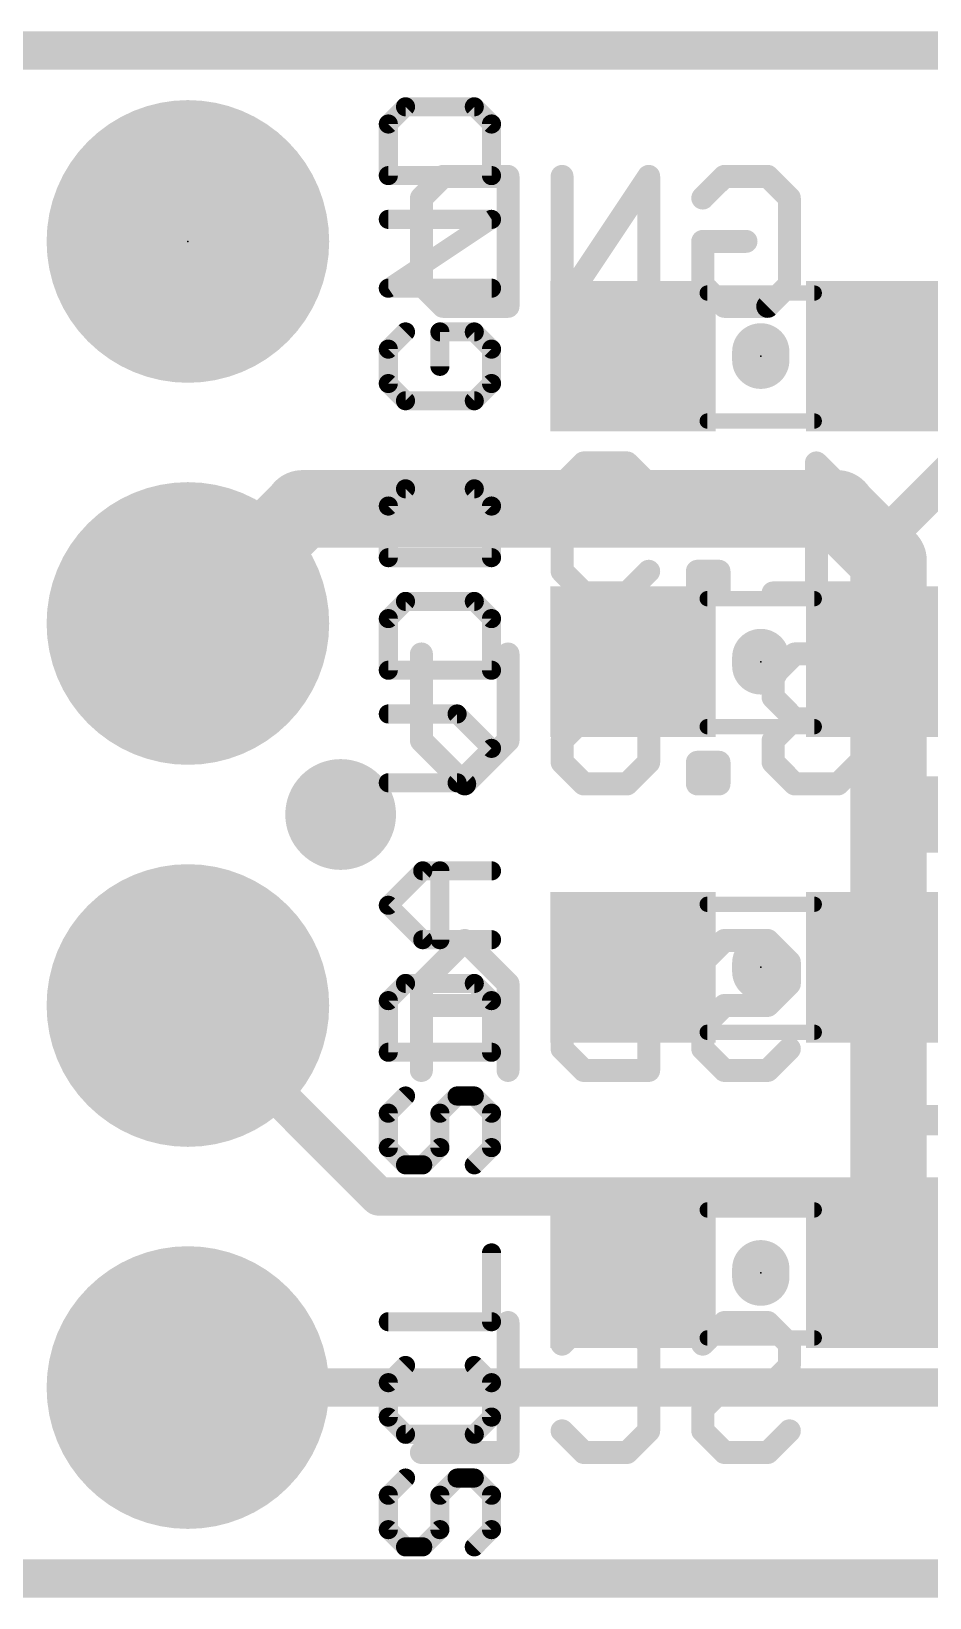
# Model space of a CAD drawing. Extents: x -30 to 77, y -18 to 22.
# Drawn here: x 0.23 to 6.2, y -0.13 to 10.29 of the extents above; entities that cross this region are included whole.
import ezdxf

# ---------------------------------------------------------------- set-up
doc = ezdxf.new("R2010")
doc.units = 0
for name, color, linetype in [('1', 12, 'CONTINUOUS'), ('16', 132, 'CONTINUOUS'), ('17', 110, 'CONTINUOUS'), ('18', 110, 'CONTINUOUS'), ('20', 53, 'CONTINUOUS'), ('21', 41, 'CONTINUOUS'), ('22', 40, 'CONTINUOUS'), ('23', 53, 'CONTINUOUS'), ('51', 53, 'CONTINUOUS')]:
    doc.layers.add(name, color=color, linetype=linetype)

# ---------------------------------------------------------------- blocks, each defined once
blk = doc.blocks.new('RECT')
blk.add_solid([(-0.5, -0.5), (0.5, -0.5), (-0.5, 0.5), (0.5, 0.5)])
blk = doc.blocks.new('ROUNDP')
at = {"const_width": 0.5}
blk.add_lwpolyline([(0, -0.25, 1), (0, 0.25, 1), (0, -0.25)], format="xyb", dxfattribs=at)
blk = doc.blocks.new('ROUNDV')
at = {"const_width": 0.5}
blk.add_lwpolyline([(0, -0.25, 1), (0, 0.25, 1), (0, -0.25)], format="xyb", dxfattribs=at)

msp = doc.modelspace()

# ---------------------------------------------------------------- linework, layer by layer
at = {"layer": '1'}
for points, const_width in [([(22.86, 10.16), (0, 10.16)], 0.254), ([(6.6258, 8.128), (5.93, 8.128)], 0.2032), ([(1.27, 6.35), (2.032, 7.112)], 0.508), ([(2.032, 7.112), (5.588, 7.112)], 0.5156), ([(5.588, 7.112), (5.93, 6.77)], 0.508), ([(5.93, 6.77), (5.93, 6.096)], 0.508), ([(5.93, 6.096), (5.93, 5.08)], 0.508), ([(5.93, 4.064), (5.93, 5.08)], 0.508), ([(5.93, 5.08), (6.731, 5.08)], 0.508), ([(5.93, 3.048), (5.93, 4.064)], 0.508), ([(5.93, 2.032), (5.93, 3.048)], 0.508), ([(7.347, 3.048), (5.93, 3.048)], 0.2032), ([(0, 0), (22.86, 0)], 0.254)]:
    msp.add_lwpolyline(points, dxfattribs=dict(at, const_width=const_width))
for points, const_width in [([(5.93, 8.1788, 1), (5.93, 8.0772)], 0.1016), ([(2.032, 7.2409, 1), (2.032, 6.9831)], 0.2578), ([(2.1218, 7.0222, 1), (1.9422, 7.2018)], 0.254), ([(5.6778, 7.2018, 1), (5.4982, 7.0222)], 0.254), ([(5.588, 6.9831, 1), (5.588, 7.2409)], 0.2578), ([(6.057, 6.77, 1), (5.803, 6.77)], 0.254), ([(5.8402, 6.6802, 1), (6.0198, 6.8598)], 0.254), ([(1.1802, 6.4398, 1), (1.3598, 6.2602)], 0.254), ([(6.057, 6.096, 1), (5.803, 6.096)], 0.254), ([(5.803, 6.096, 1), (6.057, 6.096)], 0.254), ([(6.057, 5.08, 1), (5.803, 5.08)], 0.254), ([(5.93, 5.207, 1), (5.93, 4.953)], 0.254), ([(5.803, 5.08, 1), (6.057, 5.08)], 0.254), ([(6.057, 4.064, 1), (5.803, 4.064)], 0.254), ([(5.803, 4.064, 1), (6.057, 4.064)], 0.254), ([(6.057, 3.048, 1), (5.803, 3.048)], 0.254), ([(5.803, 3.048, 1), (6.057, 3.048)], 0.254), ([(5.93, 3.0988, 1), (5.93, 2.9972)], 0.1016), ([(5.803, 2.032, 1), (6.057, 2.032)], 0.254)]:
    msp.add_lwpolyline(points, format="xyb", dxfattribs=dict(at, const_width=const_width))
at = {"layer": '16', "const_width": 0.254}
for points in [[(22.86, 10.16), (0, 10.16)], [(5.969, 6.985), (7.366, 8.382)], [(5.969, 4.191), (5.969, 6.985)], [(5.969, 4.191), (6.35, 3.81)], [(1.27, 3.81), (2.54, 2.54)], [(2.54, 2.54), (7.62, 2.54)], [(1.27, 1.27), (6.604, 1.27)], [(0, 0), (22.86, 0)]]:
    msp.add_lwpolyline(points, dxfattribs=at)
at = {"layer": '16', "const_width": 0.127}
for points in [[(6.0325, 6.985, 1), (5.9055, 6.985)], [(5.9241, 7.0299, 1), (6.0139, 6.9401)], [(6.0139, 4.2359, 1), (5.9241, 4.1461)], [(5.9055, 4.191, 1), (6.0325, 4.191)], [(1.3149, 3.8549, 1), (1.2251, 3.7651)], [(2.54, 2.6035, 1), (2.54, 2.4765)], [(2.4951, 2.4951, 1), (2.5849, 2.5849)], [(1.27, 1.3335, 1), (1.27, 1.2065)]]:
    msp.add_lwpolyline(points, format="xyb", dxfattribs=at)
at = {"layer": '20', "const_width": 0.2032}
for points in [[(22.86, 10.16), (0, 10.16)], [(0, 0), (22.86, 0)]]:
    msp.add_lwpolyline(points, dxfattribs=at)
at = {"layer": '21'}
for points, const_width in [([(2.7173, 9.7853), (2.6029, 9.6709)], 0.127), ([(3.1749, 9.7853), (2.7173, 9.7853)], 0.127), ([(3.2893, 9.6709), (3.1749, 9.7853)], 0.127), ([(2.6029, 9.6709), (2.6029, 9.3277)], 0.127), ([(3.2893, 9.3277), (3.2893, 9.6709)], 0.127), ([(2.6029, 9.3277), (3.2893, 9.3277)], 0.127), ([(2.6029, 8.5793), (3.2893, 9.0369)], 0.127), ([(3.2893, 9.0369), (2.6029, 9.0369)], 0.127), ([(3.2893, 8.5793), (2.6029, 8.5793)], 0.127), ([(2.7173, 8.2885), (2.6029, 8.1741)], 0.127), ([(3.1749, 8.2885), (2.9461, 8.2885)], 0.127), ([(2.9461, 8.2885), (2.9461, 8.0597)], 0.127), ([(3.2893, 8.1741), (3.1749, 8.2885)], 0.127), ([(5.08, 8.1001), (5.08, 8.1559)], 0.381), ([(2.6029, 8.1741), (2.6029, 7.9453)], 0.127), ([(3.2893, 7.9453), (3.2893, 8.1741)], 0.127), ([(2.6029, 7.9453), (2.7173, 7.8309)], 0.127), ([(3.1749, 7.8309), (3.2893, 7.9453)], 0.127), ([(2.7173, 7.8309), (3.1749, 7.8309)], 0.127), ([(2.7173, 7.2453), (2.6029, 7.1309)], 0.127), ([(3.1749, 7.2453), (2.7173, 7.2453)], 0.127), ([(3.2893, 7.1309), (3.1749, 7.2453)], 0.127), ([(2.6029, 7.1309), (2.6029, 6.7877)], 0.127), ([(3.2893, 6.7877), (3.2893, 7.1309)], 0.127), ([(2.6029, 6.7877), (3.2893, 6.7877)], 0.127), ([(2.7173, 6.4969), (2.6029, 6.3825)], 0.127), ([(3.1749, 6.4969), (2.7173, 6.4969)], 0.127), ([(3.2893, 6.3825), (3.1749, 6.4969)], 0.127), ([(2.6029, 6.3825), (2.6029, 6.0393)], 0.127), ([(3.2893, 6.0393), (3.2893, 6.3825)], 0.127), ([(5.08, 6.0681), (5.08, 6.1239)], 0.381), ([(2.6029, 6.0393), (3.2893, 6.0393)], 0.127), ([(3.0605, 5.7485), (2.6029, 5.7485)], 0.127), ([(3.2893, 5.5197), (3.0605, 5.7485)], 0.127), ([(3.0605, 5.2909), (3.2893, 5.5197)], 0.127), ([(2.6029, 5.2909), (3.0605, 5.2909)], 0.127), ([(2.6029, 4.4765), (2.8317, 4.7053)], 0.127), ([(2.8317, 4.7053), (3.2893, 4.7053)], 0.127), ([(2.9461, 4.2477), (2.9461, 4.7053)], 0.127), ([(2.8317, 4.2477), (2.6029, 4.4765)], 0.127), ([(3.2893, 4.2477), (2.8317, 4.2477)], 0.127), ([(5.08, 4.0361), (5.08, 4.0919)], 0.381), ([(2.7173, 3.9569), (2.6029, 3.8425)], 0.127), ([(3.1749, 3.9569), (2.7173, 3.9569)], 0.127), ([(3.2893, 3.8425), (3.1749, 3.9569)], 0.127), ([(2.6029, 3.8425), (2.6029, 3.4993)], 0.127), ([(3.2893, 3.4993), (3.2893, 3.8425)], 0.127), ([(2.6029, 3.4993), (3.2893, 3.4993)], 0.127), ([(2.7173, 3.2085), (2.6029, 3.0941)], 0.127), ([(2.9461, 3.0941), (3.0605, 3.2085)], 0.127), ([(3.0605, 3.2085), (3.1749, 3.2085)], 0.127), ([(3.1749, 3.2085), (3.2893, 3.0941)], 0.127), ([(2.6029, 3.0941), (2.6029, 2.8653)], 0.127), ([(2.9461, 2.8653), (2.9461, 3.0941)], 0.127), ([(3.2893, 3.0941), (3.2893, 2.8653)], 0.127), ([(2.6029, 2.8653), (2.7173, 2.7509)], 0.127), ([(2.8317, 2.7509), (2.9461, 2.8653)], 0.127), ([(3.2893, 2.8653), (3.1749, 2.7509)], 0.127), ([(2.7173, 2.7509), (2.8317, 2.7509)], 0.127), ([(3.2893, 1.7077), (3.2893, 2.1653)], 0.127), ([(5.08, 2.0041), (5.08, 2.0599)], 0.381), ([(2.6029, 1.7077), (3.2893, 1.7077)], 0.127), ([(2.7173, 1.4169), (2.6029, 1.3025)], 0.127), ([(3.2893, 1.3025), (3.1749, 1.4169)], 0.127), ([(2.6029, 1.3025), (2.6029, 1.0737)], 0.127), ([(3.2893, 1.0737), (3.2893, 1.3025)], 0.127), ([(2.6029, 1.0737), (2.7173, 0.9593)], 0.127), ([(3.1749, 0.9593), (3.2893, 1.0737)], 0.127), ([(2.7173, 0.9593), (3.1749, 0.9593)], 0.127), ([(2.7173, 0.6685), (2.6029, 0.5541)], 0.127), ([(2.9461, 0.5541), (3.0605, 0.6685)], 0.127), ([(3.0605, 0.6685), (3.1749, 0.6685)], 0.127), ([(3.1749, 0.6685), (3.2893, 0.5541)], 0.127), ([(2.6029, 0.5541), (2.6029, 0.3253)], 0.127), ([(2.9461, 0.3253), (2.9461, 0.5541)], 0.127), ([(3.2893, 0.5541), (3.2893, 0.3253)], 0.127), ([(2.6029, 0.3253), (2.7173, 0.2109)], 0.127), ([(2.8317, 0.2109), (2.9461, 0.3253)], 0.127), ([(3.2893, 0.3253), (3.1749, 0.2109)], 0.127), ([(2.7173, 0.2109), (2.8317, 0.2109)], 0.127)]:
    msp.add_lwpolyline(points, dxfattribs=dict(at, const_width=const_width))
for points, const_width in [([(2.7173, 9.817, 1), (2.7173, 9.7535)], 0.0635), ([(2.7398, 9.7628, 1), (2.6949, 9.8077)], 0.0635), ([(3.1974, 9.8077, 1), (3.1525, 9.7628)], 0.0635), ([(3.1749, 9.7535, 1), (3.1749, 9.817)], 0.0635), ([(2.6347, 9.6709, 1), (2.5712, 9.6709)], 0.0635), ([(2.5805, 9.6933, 1), (2.6254, 9.6484)], 0.0635), ([(3.3211, 9.6709, 1), (3.2576, 9.6709)], 0.0635), ([(3.2668, 9.6484, 1), (3.3118, 9.6933)], 0.0635), ([(2.6029, 9.3595, 1), (2.6029, 9.296)], 0.0635), ([(3.2893, 9.296, 1), (3.2893, 9.3595)], 0.0635), ([(2.5712, 9.3277, 1), (2.6347, 9.3277)], 0.0635), ([(3.2576, 9.3277, 1), (3.3211, 9.3277)], 0.0635), ([(2.6029, 9.0686, 1), (2.6029, 9.0051)], 0.0635), ([(3.3069, 9.0105, 1), (3.2717, 9.0633)], 0.0635), ([(3.2893, 9.0051, 1), (3.2893, 9.0686)], 0.0635), ([(2.6029, 8.611, 1), (2.6029, 8.5475)], 0.0635), ([(2.5853, 8.6057, 1), (2.6205, 8.5529)], 0.0635), ([(3.2893, 8.5475, 1), (3.2893, 8.611)], 0.0635), ([(2.7398, 8.266, 1), (2.6949, 8.3109)], 0.0635), ([(2.9461, 8.3202, 1), (2.9461, 8.2567)], 0.0635), ([(2.9779, 8.2885, 1), (2.9144, 8.2885)], 0.0635), ([(3.1974, 8.3109, 1), (3.1525, 8.266)], 0.0635), ([(3.1749, 8.2567, 1), (3.1749, 8.3202)], 0.0635), ([(5.1753, 8.1559, 1), (4.9848, 8.1559)], 0.1905), ([(2.6347, 8.1741, 1), (2.5712, 8.1741)], 0.0635), ([(2.5805, 8.1965, 1), (2.6254, 8.1516)], 0.0635), ([(3.3211, 8.1741, 1), (3.2576, 8.1741)], 0.0635), ([(3.2668, 8.1516, 1), (3.3118, 8.1965)], 0.0635), ([(4.9848, 8.1001, 1), (5.1753, 8.1001)], 0.1905), ([(2.9144, 8.0597, 1), (2.9779, 8.0597)], 0.0635), ([(2.5712, 7.9453, 1), (2.6347, 7.9453)], 0.0635), ([(2.6254, 7.9677, 1), (2.5805, 7.9228)], 0.0635), ([(3.2576, 7.9453, 1), (3.3211, 7.9453)], 0.0635), ([(3.3118, 7.9228, 1), (3.2668, 7.9677)], 0.0635), ([(2.7173, 7.8626, 1), (2.7173, 7.7991)], 0.0635), ([(2.6949, 7.8084, 1), (2.7398, 7.8533)], 0.0635), ([(3.1525, 7.8533, 1), (3.1974, 7.8084)], 0.0635), ([(3.1749, 7.7991, 1), (3.1749, 7.8626)], 0.0635), ([(2.7173, 7.277, 1), (2.7173, 7.2135)], 0.0635), ([(2.7398, 7.2228, 1), (2.6949, 7.2677)], 0.0635), ([(3.1974, 7.2677, 1), (3.1525, 7.2228)], 0.0635), ([(3.1749, 7.2135, 1), (3.1749, 7.277)], 0.0635), ([(2.6347, 7.1309, 1), (2.5712, 7.1309)], 0.0635), ([(3.3211, 7.1309, 1), (3.2576, 7.1309)], 0.0635), ([(2.5805, 7.1533, 1), (2.6254, 7.1084)], 0.0635), ([(3.2668, 7.1084, 1), (3.3118, 7.1533)], 0.0635), ([(2.6029, 6.8195, 1), (2.6029, 6.756)], 0.0635), ([(2.5712, 6.7877, 1), (2.6347, 6.7877)], 0.0635), ([(3.2576, 6.7877, 1), (3.3211, 6.7877)], 0.0635), ([(3.2893, 6.756, 1), (3.2893, 6.8195)], 0.0635), ([(2.7173, 6.5286, 1), (2.7173, 6.4651)], 0.0635), ([(2.7398, 6.4744, 1), (2.6949, 6.5193)], 0.0635), ([(3.1974, 6.5193, 1), (3.1525, 6.4744)], 0.0635), ([(3.1749, 6.4651, 1), (3.1749, 6.5286)], 0.0635), ([(2.6347, 6.3825, 1), (2.5712, 6.3825)], 0.0635), ([(2.5805, 6.4049, 1), (2.6254, 6.36)], 0.0635), ([(3.3211, 6.3825, 1), (3.2576, 6.3825)], 0.0635), ([(3.2668, 6.36, 1), (3.3118, 6.4049)], 0.0635), ([(5.1753, 6.1239, 1), (4.9848, 6.1239)], 0.1905), ([(4.9848, 6.0681, 1), (5.1753, 6.0681)], 0.1905), ([(2.6029, 6.071, 1), (2.6029, 6.0075)], 0.0635), ([(2.5712, 6.0393, 1), (2.6347, 6.0393)], 0.0635), ([(3.2576, 6.0393, 1), (3.3211, 6.0393)], 0.0635), ([(3.2893, 6.0075, 1), (3.2893, 6.071)], 0.0635), ([(2.6029, 5.7802, 1), (2.6029, 5.7167)], 0.0635), ([(3.083, 5.7709, 1), (3.0381, 5.726)], 0.0635), ([(3.0605, 5.7167, 1), (3.0605, 5.7802)], 0.0635), ([(3.3118, 5.4972, 1), (3.2668, 5.5421)], 0.0635), ([(3.2668, 5.4972, 1), (3.3118, 5.5421)], 0.0635), ([(2.6029, 5.3226, 1), (2.6029, 5.2591)], 0.0635), ([(3.0381, 5.3133, 1), (3.083, 5.2684)], 0.0635), ([(3.0605, 5.2591, 1), (3.0605, 5.3226)], 0.0635), ([(2.8317, 4.737, 1), (2.8317, 4.6736)], 0.0635), ([(2.8542, 4.6828, 1), (2.8093, 4.7278)], 0.0635), ([(2.9779, 4.7053, 1), (2.9144, 4.7053)], 0.0635), ([(3.2893, 4.6736, 1), (3.2893, 4.737)], 0.0635), ([(2.6254, 4.499, 1), (2.5805, 4.4541)], 0.0635), ([(2.5805, 4.499, 1), (2.6254, 4.4541)], 0.0635), ([(2.8317, 4.2795, 1), (2.8317, 4.216)], 0.0635), ([(2.8093, 4.2253, 1), (2.8542, 4.2702)], 0.0635), ([(2.9144, 4.2477, 1), (2.9779, 4.2477)], 0.0635), ([(3.2893, 4.216, 1), (3.2893, 4.2795)], 0.0635), ([(5.1753, 4.0919, 1), (4.9848, 4.0919)], 0.1905), ([(4.9848, 4.0361, 1), (5.1753, 4.0361)], 0.1905), ([(2.7173, 3.9886, 1), (2.7173, 3.9251)], 0.0635), ([(2.7398, 3.9344, 1), (2.6949, 3.9793)], 0.0635), ([(3.1974, 3.9793, 1), (3.1525, 3.9344)], 0.0635), ([(3.1749, 3.9251, 1), (3.1749, 3.9886)], 0.0635), ([(2.6347, 3.8425, 1), (2.5712, 3.8425)], 0.0635), ([(2.5805, 3.8649, 1), (2.6254, 3.82)], 0.0635), ([(3.3211, 3.8425, 1), (3.2576, 3.8425)], 0.0635), ([(3.2668, 3.82, 1), (3.3118, 3.8649)], 0.0635), ([(2.6029, 3.531, 1), (2.6029, 3.4675)], 0.0635), ([(3.2893, 3.4675, 1), (3.2893, 3.531)], 0.0635), ([(2.5712, 3.4993, 1), (2.6347, 3.4993)], 0.0635), ([(3.2576, 3.4993, 1), (3.3211, 3.4993)], 0.0635), ([(2.7398, 3.186, 1), (2.6949, 3.2309)], 0.0635), ([(3.0605, 3.2402, 1), (3.0605, 3.1767)], 0.0635), ([(3.083, 3.186, 1), (3.0381, 3.2309)], 0.0635), ([(3.1974, 3.2309, 1), (3.1525, 3.186)], 0.0635), ([(3.1749, 3.1767, 1), (3.1749, 3.2402)], 0.0635), ([(2.6347, 3.0941, 1), (2.5712, 3.0941)], 0.0635), ([(2.5805, 3.1165, 1), (2.6254, 3.0716)], 0.0635), ([(2.9779, 3.0941, 1), (2.9144, 3.0941)], 0.0635), ([(2.9237, 3.1165, 1), (2.9686, 3.0716)], 0.0635), ([(3.3211, 3.0941, 1), (3.2576, 3.0941)], 0.0635), ([(3.2668, 3.0716, 1), (3.3118, 3.1165)], 0.0635), ([(2.6254, 2.8877, 1), (2.5805, 2.8428)], 0.0635), ([(2.9686, 2.8428, 1), (2.9237, 2.8877)], 0.0635), ([(3.3118, 2.8428, 1), (3.2668, 2.8877)], 0.0635), ([(2.5712, 2.8653, 1), (2.6347, 2.8653)], 0.0635), ([(2.7173, 2.7826, 1), (2.7173, 2.7191)], 0.0635), ([(2.8317, 2.7191, 1), (2.8317, 2.7826)], 0.0635), ([(2.9144, 2.8653, 1), (2.9779, 2.8653)], 0.0635), ([(3.2576, 2.8653, 1), (3.3211, 2.8653)], 0.0635), ([(2.6949, 2.7284, 1), (2.7398, 2.7733)], 0.0635), ([(2.8093, 2.7733, 1), (2.8542, 2.7284)], 0.0635), ([(3.1525, 2.7733, 1), (3.1974, 2.7284)], 0.0635), ([(3.3211, 2.1653, 1), (3.2576, 2.1653)], 0.0635), ([(5.1753, 2.0599, 1), (4.9848, 2.0599)], 0.1905), ([(4.9848, 2.0041, 1), (5.1753, 2.0041)], 0.1905), ([(2.6029, 1.7395, 1), (2.6029, 1.676)], 0.0635), ([(3.2893, 1.676, 1), (3.2893, 1.7395)], 0.0635), ([(3.2576, 1.7077, 1), (3.3211, 1.7077)], 0.0635), ([(2.7398, 1.3944, 1), (2.6949, 1.4393)], 0.0635), ([(3.1974, 1.4393, 1), (3.1525, 1.3944)], 0.0635), ([(2.6347, 1.3025, 1), (2.5712, 1.3025)], 0.0635), ([(2.5805, 1.3249, 1), (2.6254, 1.28)], 0.0635), ([(3.3211, 1.3025, 1), (3.2576, 1.3025)], 0.0635), ([(3.2668, 1.28, 1), (3.3118, 1.3249)], 0.0635), ([(2.5712, 1.0737, 1), (2.6347, 1.0737)], 0.0635), ([(2.6254, 1.0961, 1), (2.5805, 1.0512)], 0.0635), ([(3.2576, 1.0737, 1), (3.3211, 1.0737)], 0.0635), ([(3.3118, 1.0512, 1), (3.2668, 1.0961)], 0.0635), ([(2.7173, 0.991, 1), (2.7173, 0.9275)], 0.0635), ([(2.6949, 0.9368, 1), (2.7398, 0.9817)], 0.0635), ([(3.1525, 0.9817, 1), (3.1974, 0.9368)], 0.0635), ([(3.1749, 0.9275, 1), (3.1749, 0.991)], 0.0635), ([(2.7398, 0.646, 1), (2.6949, 0.6909)], 0.0635), ([(3.0605, 0.7002, 1), (3.0605, 0.6367)], 0.0635), ([(3.083, 0.646, 1), (3.0381, 0.6909)], 0.0635), ([(3.1974, 0.6909, 1), (3.1525, 0.646)], 0.0635), ([(3.1749, 0.6367, 1), (3.1749, 0.7002)], 0.0635), ([(2.6347, 0.5541, 1), (2.5712, 0.5541)], 0.0635), ([(2.5805, 0.5765, 1), (2.6254, 0.5316)], 0.0635), ([(2.9779, 0.5541, 1), (2.9144, 0.5541)], 0.0635), ([(2.9237, 0.5765, 1), (2.9686, 0.5316)], 0.0635), ([(3.3211, 0.5541, 1), (3.2576, 0.5541)], 0.0635), ([(3.2668, 0.5316, 1), (3.3118, 0.5765)], 0.0635), ([(2.5712, 0.3253, 1), (2.6347, 0.3253)], 0.0635), ([(2.6254, 0.3477, 1), (2.5805, 0.3028)], 0.0635), ([(2.9144, 0.3253, 1), (2.9779, 0.3253)], 0.0635), ([(2.9686, 0.3028, 1), (2.9237, 0.3477)], 0.0635), ([(3.2576, 0.3253, 1), (3.3211, 0.3253)], 0.0635), ([(3.3118, 0.3028, 1), (3.2668, 0.3477)], 0.0635), ([(2.7173, 0.2426, 1), (2.7173, 0.1791)], 0.0635), ([(2.6949, 0.1884, 1), (2.7398, 0.2333)], 0.0635), ([(2.8093, 0.2333, 1), (2.8542, 0.1884)], 0.0635), ([(2.8317, 0.1791, 1), (2.8317, 0.2426)], 0.0635), ([(3.1525, 0.2333, 1), (3.1974, 0.1884)], 0.0635)]:
    msp.add_lwpolyline(points, format="xyb", dxfattribs=dict(at, const_width=const_width))
at = {"layer": '22', "const_width": 0.1524}
for points in [[(2.8231, 9.1785), (2.9672, 9.3225)], [(2.9672, 9.3225), (3.3993, 9.3225)], [(3.3993, 9.3225), (3.3993, 8.4582)], [(4.3348, 9.3225), (3.7586, 8.4582)], [(3.7586, 8.4582), (3.7586, 9.3225)], [(4.3348, 8.4582), (4.3348, 9.3225)], [(4.6941, 9.1785), (4.8382, 9.3225)], [(4.8382, 9.3225), (5.1263, 9.3225)], [(5.1263, 9.3225), (5.2704, 9.1785)], [(2.8231, 8.6023), (2.8231, 9.1785)], [(5.2704, 9.1785), (5.2704, 8.6023)], [(4.6941, 8.6023), (4.6941, 8.8904)], [(4.6941, 8.8904), (4.9822, 8.8904)], [(2.9672, 8.4582), (2.8231, 8.6023)], [(4.8382, 8.4582), (4.6941, 8.6023)], [(5.2704, 8.6023), (5.1263, 8.4582)], [(3.3993, 8.4582), (2.9672, 8.4582)], [(5.1263, 8.4582), (4.8382, 8.4582)], [(3.7586, 7.2735), (3.9027, 7.4175)], [(3.9027, 7.4175), (4.1908, 7.4175)], [(4.1908, 7.4175), (4.3348, 7.2735)], [(5.7381, 7.1294), (5.45, 7.4175)], [(5.45, 7.4175), (5.45, 6.5532)], [(3.7586, 6.6973), (3.7586, 7.2735)], [(4.3348, 7.2735), (4.3348, 7.1294)], [(4.3348, 7.1294), (4.1908, 6.9854)], [(3.3993, 6.9854), (2.8231, 6.9854)], [(4.1908, 6.9854), (3.7586, 6.9854)], [(3.9027, 6.5532), (3.7586, 6.6973)], [(4.3348, 6.6973), (4.1908, 6.5532)], [(4.8026, 6.6973), (4.6585, 6.6973)], [(4.6585, 6.6973), (4.6585, 6.5532)], [(4.8026, 6.5532), (4.8026, 6.6973)], [(4.1908, 6.5532), (3.9027, 6.5532)], [(4.6585, 6.5532), (4.8026, 6.5532)], [(5.7381, 6.5532), (5.1619, 6.5532)], [(2.8231, 5.5713), (2.8231, 6.1475)], [(3.3993, 6.1475), (3.3993, 5.5713)], [(3.7586, 6.1475), (4.0467, 6.0035)], [(5.3059, 6.1475), (5.1619, 6.0035)], [(5.5941, 6.1475), (5.3059, 6.1475)], [(5.7381, 6.0035), (5.5941, 6.1475)], [(4.0467, 6.0035), (4.3348, 5.7154)], [(5.1619, 6.0035), (5.1619, 5.8594)], [(5.1619, 5.8594), (5.3059, 5.7154)], [(3.7586, 5.5713), (3.9027, 5.7154)], [(3.9027, 5.7154), (4.3348, 5.7154)], [(4.3348, 5.7154), (4.3348, 5.4273)], [(5.3059, 5.7154), (5.1619, 5.5713)], [(5.3059, 5.7154), (5.45, 5.7154)], [(3.1112, 5.2832), (2.8231, 5.5713)], [(3.3993, 5.5713), (3.1112, 5.2832)], [(3.7586, 5.4273), (3.7586, 5.5713)], [(5.1619, 5.5713), (5.1619, 5.4273)], [(3.9027, 5.2832), (3.7586, 5.4273)], [(4.3348, 5.4273), (4.1908, 5.2832)], [(4.8026, 5.4273), (4.6585, 5.4273)], [(4.6585, 5.4273), (4.6585, 5.2832)], [(4.8026, 5.2832), (4.8026, 5.4273)], [(5.1619, 5.4273), (5.3059, 5.2832)], [(5.5941, 5.2832), (5.7381, 5.4273)], [(4.1908, 5.2832), (3.9027, 5.2832)], [(4.6585, 5.2832), (4.8026, 5.2832)], [(5.3059, 5.2832), (5.5941, 5.2832)], [(3.1112, 4.2425), (2.8231, 3.9544)], [(3.3993, 3.9544), (3.1112, 4.2425)], [(3.7586, 4.0985), (3.9027, 4.2425)], [(3.9027, 4.2425), (4.3348, 4.2425)], [(4.3348, 4.2425), (4.3348, 3.3782)], [(4.6941, 4.0985), (4.8382, 4.2425)], [(4.8382, 4.2425), (5.1263, 4.2425)], [(5.1263, 4.2425), (5.2704, 4.0985)], [(3.7586, 3.5223), (3.7586, 4.0985)], [(5.2704, 4.0985), (5.2704, 3.9544)], [(2.8231, 3.9544), (2.8231, 3.3782)], [(3.3993, 3.3782), (3.3993, 3.9544)], [(5.2704, 3.9544), (5.1263, 3.8104)], [(3.3993, 3.8104), (2.8231, 3.8104)], [(4.8382, 3.8104), (4.6941, 3.6663)], [(5.1263, 3.8104), (4.8382, 3.8104)], [(4.6941, 3.6663), (4.6941, 3.5223)], [(3.9027, 3.3782), (3.7586, 3.5223)], [(4.6941, 3.5223), (4.8382, 3.3782)], [(5.1263, 3.3782), (5.2704, 3.5223)], [(4.3348, 3.3782), (3.9027, 3.3782)], [(4.8382, 3.3782), (5.1263, 3.3782)], [(3.3993, 1.7025), (3.3993, 0.8382)], [(3.7586, 1.5585), (3.9027, 1.7025)], [(3.9027, 1.7025), (4.1908, 1.7025)], [(4.1908, 1.7025), (4.3348, 1.5585)], [(4.6941, 1.5585), (4.8382, 1.7025)], [(4.8382, 1.7025), (5.1263, 1.7025)], [(5.1263, 1.7025), (5.2704, 1.5585)], [(4.3348, 1.5585), (4.3348, 0.9823)], [(5.2704, 1.5585), (5.2704, 1.4144)], [(5.2704, 1.4144), (5.1263, 1.2704)], [(4.8382, 1.2704), (4.6941, 1.1263)], [(5.1263, 1.2704), (4.8382, 1.2704)], [(4.6941, 1.1263), (4.6941, 0.9823)], [(3.9027, 0.8382), (3.7586, 0.9823)], [(4.3348, 0.9823), (4.1908, 0.8382)], [(4.6941, 0.9823), (4.8382, 0.8382)], [(5.1263, 0.8382), (5.2704, 0.9823)], [(3.3993, 0.8382), (2.8231, 0.8382)], [(4.1908, 0.8382), (3.9027, 0.8382)], [(4.8382, 0.8382), (5.1263, 0.8382)]]:
    msp.add_lwpolyline(points, dxfattribs=at)
at = {"layer": '22', "const_width": 0.0762}
for points in [[(2.9672, 9.3606, 1), (2.9672, 9.2844)], [(2.9941, 9.2956, 1), (2.9402, 9.3495)], [(3.4374, 9.3225, 1), (3.3612, 9.3225)], [(3.3993, 9.2844, 1), (3.3993, 9.3606)], [(3.7967, 9.3225, 1), (3.7205, 9.3225)], [(4.3729, 9.3225, 1), (4.2967, 9.3225)], [(4.3665, 9.3014, 1), (4.3031, 9.3437)], [(4.8382, 9.3606, 1), (4.8382, 9.2844)], [(4.8651, 9.2956, 1), (4.8112, 9.3495)], [(5.1532, 9.3495, 1), (5.0994, 9.2956)], [(5.1263, 9.2844, 1), (5.1263, 9.3606)], [(2.8612, 9.1785, 1), (2.785, 9.1785)], [(2.7962, 9.2054, 1), (2.85, 9.1515)], [(4.6672, 9.2054, 1), (4.7211, 9.1515)], [(5.3085, 9.1785, 1), (5.2323, 9.1785)], [(5.2434, 9.1515, 1), (5.2973, 9.2054)], [(4.7322, 8.8904, 1), (4.656, 8.8904)], [(4.6941, 8.9285, 1), (4.6941, 8.8523)], [(4.9822, 8.8523, 1), (4.9822, 8.9285)], [(2.85, 8.6292, 1), (2.7962, 8.5753)], [(4.7211, 8.6292, 1), (4.6672, 8.5753)], [(5.2973, 8.5753, 1), (5.2434, 8.6292)], [(2.785, 8.6023, 1), (2.8612, 8.6023)], [(4.656, 8.6023, 1), (4.7322, 8.6023)], [(5.2323, 8.6023, 1), (5.3085, 8.6023)], [(2.9672, 8.4963, 1), (2.9672, 8.4201)], [(2.9402, 8.4313, 1), (2.9941, 8.4851)], [(3.3612, 8.4582, 1), (3.4374, 8.4582)], [(3.3993, 8.4201, 1), (3.3993, 8.4963)], [(3.7269, 8.4793, 1), (3.7903, 8.4371)], [(3.7205, 8.4582, 1), (3.7967, 8.4582)], [(4.2967, 8.4582, 1), (4.3729, 8.4582)], [(4.8382, 8.4963, 1), (4.8382, 8.4201)], [(4.8112, 8.4313, 1), (4.8651, 8.4851)], [(5.0994, 8.4851, 1), (5.1532, 8.4313)], [(5.1263, 8.4201, 1), (5.1263, 8.4963)], [(3.9027, 7.4556, 1), (3.9027, 7.3794)], [(3.9296, 7.3906, 1), (3.8757, 7.4445)], [(4.2177, 7.4445, 1), (4.1638, 7.3906)], [(4.1908, 7.3794, 1), (4.1908, 7.4556)], [(5.4769, 7.4445, 1), (5.4231, 7.3906)], [(5.4881, 7.4175, 1), (5.4119, 7.4175)], [(3.7967, 7.2735, 1), (3.7205, 7.2735)], [(3.7317, 7.3004, 1), (3.7856, 7.2465)], [(4.3729, 7.2735, 1), (4.2967, 7.2735)], [(4.3079, 7.2465, 1), (4.3618, 7.3004)], [(4.3618, 7.1025, 1), (4.3079, 7.1564)], [(5.7112, 7.1025, 1), (5.7651, 7.1564)], [(4.2967, 7.1294, 1), (4.3729, 7.1294)], [(2.8231, 7.0235, 1), (2.8231, 6.9473)], [(3.3993, 6.9473, 1), (3.3993, 7.0235)], [(3.7586, 7.0235, 1), (3.7586, 6.9473)], [(4.1638, 7.0123, 1), (4.2177, 6.9584)], [(4.1908, 6.9473, 1), (4.1908, 7.0235)], [(3.7856, 6.7242, 1), (3.7317, 6.6703)], [(4.3618, 6.6703, 1), (4.3079, 6.7242)], [(4.6585, 6.7354, 1), (4.6585, 6.6592)], [(4.6966, 6.6973, 1), (4.6204, 6.6973)], [(4.8407, 6.6973, 1), (4.7645, 6.6973)], [(4.8026, 6.6592, 1), (4.8026, 6.7354)], [(3.7205, 6.6973, 1), (3.7967, 6.6973)], [(3.9027, 6.5913, 1), (3.9027, 6.5151)], [(3.8757, 6.5263, 1), (3.9296, 6.5801)], [(4.1638, 6.5801, 1), (4.2177, 6.5263)], [(4.1908, 6.5151, 1), (4.1908, 6.5913)], [(4.6585, 6.5913, 1), (4.6585, 6.5151)], [(4.6204, 6.5532, 1), (4.6966, 6.5532)], [(4.7645, 6.5532, 1), (4.8407, 6.5532)], [(4.8026, 6.5151, 1), (4.8026, 6.5913)], [(5.1619, 6.5913, 1), (5.1619, 6.5151)], [(5.4119, 6.5532, 1), (5.4881, 6.5532)], [(5.7381, 6.5151, 1), (5.7381, 6.5913)], [(2.8612, 6.1475, 1), (2.785, 6.1475)], [(3.4374, 6.1475, 1), (3.3612, 6.1475)], [(3.7757, 6.1816, 1), (3.7416, 6.1135)], [(5.3059, 6.1856, 1), (5.3059, 6.1094)], [(5.3329, 6.1206, 1), (5.279, 6.1745)], [(5.621, 6.1745, 1), (5.5671, 6.1206)], [(5.5941, 6.1094, 1), (5.5941, 6.1856)], [(4.0737, 6.0304, 1), (4.0198, 5.9765)], [(4.0297, 5.9694, 1), (4.0638, 6.0376)], [(5.1349, 6.0304, 1), (5.1888, 5.9765)], [(5.2, 6.0035, 1), (5.1238, 6.0035)], [(5.7112, 5.9765, 1), (5.7651, 6.0304)], [(5.1888, 5.8864, 1), (5.1349, 5.8325)], [(5.1238, 5.8594, 1), (5.2, 5.8594)], [(3.9027, 5.7535, 1), (3.9027, 5.6773)], [(3.9296, 5.6884, 1), (3.8757, 5.7423)], [(4.3729, 5.7154, 1), (4.2967, 5.7154)], [(4.3079, 5.6884, 1), (4.3618, 5.7423)], [(4.3348, 5.6773, 1), (4.3348, 5.7535)], [(5.3059, 5.7535, 1), (5.3059, 5.6773)], [(5.3329, 5.6884, 1), (5.279, 5.7423)], [(5.279, 5.6884, 1), (5.3329, 5.7423)], [(5.45, 5.6773, 1), (5.45, 5.7535)], [(2.85, 5.5983, 1), (2.7962, 5.5444)], [(3.4263, 5.5444, 1), (3.3724, 5.5983)], [(3.7967, 5.5713, 1), (3.7205, 5.5713)], [(3.7317, 5.5983, 1), (3.7856, 5.5444)], [(5.1349, 5.5983, 1), (5.1888, 5.5444)], [(5.2, 5.5713, 1), (5.1238, 5.5713)], [(2.785, 5.5713, 1), (2.8612, 5.5713)], [(3.3612, 5.5713, 1), (3.4374, 5.5713)], [(3.7856, 5.4542, 1), (3.7317, 5.4003)], [(3.7205, 5.4273, 1), (3.7967, 5.4273)], [(4.2967, 5.4273, 1), (4.3729, 5.4273)], [(4.3618, 5.4003, 1), (4.3079, 5.4542)], [(4.6585, 5.4654, 1), (4.6585, 5.3892)], [(4.6966, 5.4273, 1), (4.6204, 5.4273)], [(4.8407, 5.4273, 1), (4.7645, 5.4273)], [(4.8026, 5.3892, 1), (4.8026, 5.4654)], [(5.1888, 5.4542, 1), (5.1349, 5.4003)], [(5.1238, 5.4273, 1), (5.2, 5.4273)], [(5.7651, 5.4003, 1), (5.7112, 5.4542)], [(3.0843, 5.3101, 1), (3.1381, 5.2563)], [(3.0843, 5.2563, 1), (3.1381, 5.3101)], [(3.9027, 5.3213, 1), (3.9027, 5.2451)], [(3.8757, 5.2563, 1), (3.9296, 5.3101)], [(4.1638, 5.3101, 1), (4.2177, 5.2563)], [(4.1908, 5.2451, 1), (4.1908, 5.3213)], [(4.6585, 5.3213, 1), (4.6585, 5.2451)], [(4.6204, 5.2832, 1), (4.6966, 5.2832)], [(4.7645, 5.2832, 1), (4.8407, 5.2832)], [(4.8026, 5.2451, 1), (4.8026, 5.3213)], [(5.3059, 5.3213, 1), (5.3059, 5.2451)], [(5.279, 5.2563, 1), (5.3329, 5.3101)], [(5.5671, 5.3101, 1), (5.621, 5.2563)], [(5.5941, 5.2451, 1), (5.5941, 5.3213)], [(3.1381, 4.2695, 1), (3.0843, 4.2156)], [(3.1381, 4.2156, 1), (3.0843, 4.2695)], [(3.9027, 4.2806, 1), (3.9027, 4.2044)], [(3.9296, 4.2156, 1), (3.8757, 4.2695)], [(4.3729, 4.2425, 1), (4.2967, 4.2425)], [(4.3348, 4.2044, 1), (4.3348, 4.2806)], [(4.8382, 4.2806, 1), (4.8382, 4.2044)], [(4.8651, 4.2156, 1), (4.8112, 4.2695)], [(5.1532, 4.2695, 1), (5.0994, 4.2156)], [(5.1263, 4.2044, 1), (5.1263, 4.2806)], [(3.7967, 4.0985, 1), (3.7205, 4.0985)], [(5.3085, 4.0985, 1), (5.2323, 4.0985)], [(3.7317, 4.1254, 1), (3.7856, 4.0715)], [(4.6672, 4.1254, 1), (4.7211, 4.0715)], [(5.2434, 4.0715, 1), (5.2973, 4.1254)], [(2.8612, 3.9544, 1), (2.785, 3.9544)], [(2.7962, 3.9814, 1), (2.85, 3.9275)], [(3.4374, 3.9544, 1), (3.3612, 3.9544)], [(3.3724, 3.9275, 1), (3.4263, 3.9814)], [(5.2323, 3.9544, 1), (5.3085, 3.9544)], [(5.2973, 3.9275, 1), (5.2434, 3.9814)], [(2.8231, 3.8485, 1), (2.8231, 3.7723)], [(3.3993, 3.7723, 1), (3.3993, 3.8485)], [(4.8382, 3.8485, 1), (4.8382, 3.7723)], [(4.8651, 3.7834, 1), (4.8112, 3.8373)], [(5.0994, 3.8373, 1), (5.1532, 3.7834)], [(5.1263, 3.7723, 1), (5.1263, 3.8485)], [(4.7322, 3.6663, 1), (4.656, 3.6663)], [(4.6672, 3.6933, 1), (4.7211, 3.6394)], [(3.7856, 3.5492, 1), (3.7317, 3.4953)], [(3.7205, 3.5223, 1), (3.7967, 3.5223)], [(4.7211, 3.5492, 1), (4.6672, 3.4953)], [(4.656, 3.5223, 1), (4.7322, 3.5223)], [(5.2973, 3.4953, 1), (5.2434, 3.5492)], [(3.9027, 3.4163, 1), (3.9027, 3.3401)], [(3.8757, 3.3513, 1), (3.9296, 3.4051)], [(4.3348, 3.3401, 1), (4.3348, 3.4163)], [(4.8382, 3.4163, 1), (4.8382, 3.3401)], [(4.8112, 3.3513, 1), (4.8651, 3.4051)], [(5.0994, 3.4051, 1), (5.1532, 3.3513)], [(5.1263, 3.3401, 1), (5.1263, 3.4163)], [(2.785, 3.3782, 1), (2.8612, 3.3782)], [(3.3612, 3.3782, 1), (3.4374, 3.3782)], [(4.2967, 3.3782, 1), (4.3729, 3.3782)], [(3.4374, 1.7025, 1), (3.3612, 1.7025)], [(3.9027, 1.7406, 1), (3.9027, 1.6644)], [(3.9296, 1.6756, 1), (3.8757, 1.7295)], [(4.2177, 1.7295, 1), (4.1638, 1.6756)], [(4.1908, 1.6644, 1), (4.1908, 1.7406)], [(4.8382, 1.7406, 1), (4.8382, 1.6644)], [(4.8651, 1.6756, 1), (4.8112, 1.7295)], [(5.1532, 1.7295, 1), (5.0994, 1.6756)], [(5.1263, 1.6644, 1), (5.1263, 1.7406)], [(3.7317, 1.5854, 1), (3.7856, 1.5315)], [(4.3729, 1.5585, 1), (4.2967, 1.5585)], [(4.3079, 1.5315, 1), (4.3618, 1.5854)], [(4.6672, 1.5854, 1), (4.7211, 1.5315)], [(5.3085, 1.5585, 1), (5.2323, 1.5585)], [(5.2434, 1.5315, 1), (5.2973, 1.5854)], [(5.2973, 1.3875, 1), (5.2434, 1.4414)], [(5.2323, 1.4144, 1), (5.3085, 1.4144)], [(4.8382, 1.3085, 1), (4.8382, 1.2323)], [(4.8651, 1.2434, 1), (4.8112, 1.2973)], [(5.0994, 1.2973, 1), (5.1532, 1.2434)], [(5.1263, 1.2323, 1), (5.1263, 1.3085)], [(4.7322, 1.1263, 1), (4.656, 1.1263)], [(4.6672, 1.1533, 1), (4.7211, 1.0994)], [(3.7856, 1.0092, 1), (3.7317, 0.9553)], [(4.3618, 0.9553, 1), (4.3079, 1.0092)], [(4.7211, 1.0092, 1), (4.6672, 0.9553)], [(5.2973, 0.9553, 1), (5.2434, 1.0092)], [(4.2967, 0.9823, 1), (4.3729, 0.9823)], [(4.656, 0.9823, 1), (4.7322, 0.9823)], [(2.8231, 0.8763, 1), (2.8231, 0.8001)], [(3.3612, 0.8382, 1), (3.4374, 0.8382)], [(3.3993, 0.8001, 1), (3.3993, 0.8763)], [(3.9027, 0.8763, 1), (3.9027, 0.8001)], [(3.8757, 0.8113, 1), (3.9296, 0.8651)], [(4.1638, 0.8651, 1), (4.2177, 0.8113)], [(4.1908, 0.8001, 1), (4.1908, 0.8763)], [(4.8382, 0.8763, 1), (4.8382, 0.8001)], [(4.8112, 0.8113, 1), (4.8651, 0.8651)], [(5.0994, 0.8651, 1), (5.1532, 0.8113)], [(5.1263, 0.8001, 1), (5.1263, 0.8763)]]:
    msp.add_lwpolyline(points, format="xyb", dxfattribs=at)
at = {"layer": '23'}
for p in [(1.27, 8.89), (5.08, 8.128), (5.08, 6.096), (5.08, 4.064), (5.08, 2.032)]:
    msp.add_point(p, dxfattribs=at)
at = {"layer": '51', "const_width": 0.1016}
for points in [[(5.436, 8.547), (4.724, 8.547)], [(5.436, 7.696), (4.724, 7.696)], [(5.436, 6.515), (4.724, 6.515)], [(5.436, 5.664), (4.724, 5.664)], [(5.436, 4.483), (4.724, 4.483)], [(5.436, 3.632), (4.724, 3.632)], [(5.436, 2.451), (4.724, 2.451)], [(5.436, 1.6), (4.724, 1.6)]]:
    msp.add_lwpolyline(points, dxfattribs=at)
at = {"layer": '51', "const_width": 0.0508}
for points in [[(4.724, 8.5724, 1), (4.724, 8.5216)], [(5.436, 8.5216, 1), (5.436, 8.5724)], [(4.724, 7.7214, 1), (4.724, 7.6706)], [(5.436, 7.6706, 1), (5.436, 7.7214)], [(4.724, 6.5404, 1), (4.724, 6.4896)], [(5.436, 6.4896, 1), (5.436, 6.5404)], [(4.724, 5.6894, 1), (4.724, 5.6386)], [(5.436, 5.6386, 1), (5.436, 5.6894)], [(4.724, 4.5084, 1), (4.724, 4.4576)], [(5.436, 4.4576, 1), (5.436, 4.5084)], [(4.724, 3.6574, 1), (4.724, 3.6066)], [(5.436, 3.6066, 1), (5.436, 3.6574)], [(4.724, 2.4764, 1), (4.724, 2.4256)], [(5.436, 2.4256, 1), (5.436, 2.4764)], [(4.724, 1.6254, 1), (4.724, 1.5746)], [(5.436, 1.5746, 1), (5.436, 1.6254)]]:
    msp.add_lwpolyline(points, format="xyb", dxfattribs=at)

# ---------------------------------------------------------------- block references
at = {"layer": '1', "xscale": 1.1, "rotation": 180}
for p in [(4.23, 8.128), (5.93, 8.128), (4.23, 6.096), (5.93, 6.096), (4.23, 4.064), (5.93, 4.064), (4.23, 2.032), (5.93, 2.032)]:
    msp.add_blockref('RECT', p, dxfattribs=at)
at = {"layer": '17', "xscale": 1.8796, "yscale": 1.8796}
for p in [(1.27, 8.89), (1.27, 8.89), (1.27, 6.35), (1.27, 6.35), (1.27, 3.81), (1.27, 3.81), (1.27, 1.27), (1.27, 1.27)]:
    msp.add_blockref('ROUNDP', p, dxfattribs=at)
at = {"layer": '18', "xscale": 0.7366, "yscale": 0.7366}
msp.add_blockref('ROUNDV', (2.286, 5.08), dxfattribs=at)
msp.add_blockref('ROUNDV', (2.286, 5.08), dxfattribs=at)
at = {"layer": '51'}
for p, xscale, yscale, rotation in [((1.27, 8.89), 0.508, 0.508, 270), ((4.4998, 8.1229), 0.5001, 0.95, 180), ((5.6682, 8.1229), 0.5001, 0.95, 180), ((1.27, 6.35), 0.508, 0.508, 270), ((4.4998, 6.0909), 0.5001, 0.95, 180), ((5.6682, 6.0909), 0.5001, 0.95, 180), ((4.4998, 4.0589), 0.5001, 0.95, 180), ((5.6682, 4.0589), 0.5001, 0.95, 180), ((1.27, 3.81), 0.508, 0.508, 270), ((4.4998, 2.0269), 0.5001, 0.95, 180), ((5.6682, 2.0269), 0.5001, 0.95, 180), ((1.27, 1.27), 0.508, 0.508, 270)]:
    msp.add_blockref('RECT', p, dxfattribs=dict(at, xscale=xscale, yscale=yscale, rotation=rotation))

doc.saveas('drawing.dxf')
